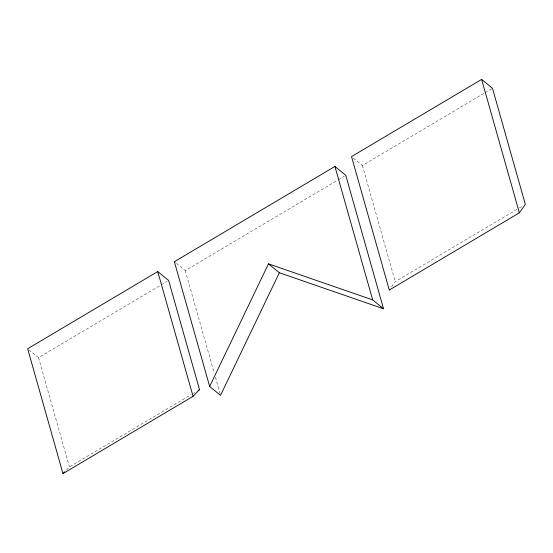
<?xml version="1.0" encoding="UTF-8"?>
<svg xmlns="http://www.w3.org/2000/svg" width="553" height="553" viewBox="0 0 553 553"><rect width="100%" height="100%" fill="white"/><g stroke="black" fill="none" stroke-linecap="round" stroke-linejoin="round"><path stroke-width="0.41" stroke-dasharray="2.77 2.07" d="M391.517 286.883L395.257 281.629L517.235 209.234M66.498 469.946L69.436 466.912L191.214 394.565M193.287 393.328L194.67 392.506M28.929 349.807L38.523 357.653L160.488 285.286M161.227 284.843L167.144 281.339M176.4 263.38L185.227 270.604L337.641 180.174M338.381 179.732L344.298 176.22M353.436 158.165L362.388 165.492L484.359 93.125M485.099 92.683L491.748 88.736M519.26 208.032L523.318 205.626M362.388 165.492L395.257 281.629M185.227 270.604L214.218 373.047M215.387 377.181L220.529 395.354M38.523 357.653L69.436 466.912"/><path stroke-width="0.83" d="M209.656 386.45L268.475 263.85L372.667 299.885L383.54 308.774L345.784 175.342L334.911 166.453L174.361 261.714L209.656 386.45L220.529 395.354L279.348 272.74L268.475 263.85M389.277 290.028L519.371 212.822L525.35 204.423L492.488 88.3L481.622 79.404L351.521 156.596L389.277 290.028L389.651 289.502M62.973 473.596L193.052 396.314L199.515 389.63L168.624 280.461L157.75 271.564L27.65 348.756L62.973 473.596L64.736 471.771M198.133 390.453L199.515 389.63M279.348 272.74L383.54 308.774M174.361 261.714L175.038 262.267M481.622 79.404L519.371 212.822M334.911 166.453L372.667 299.885M157.75 271.564L193.052 396.314"/></g></svg>
